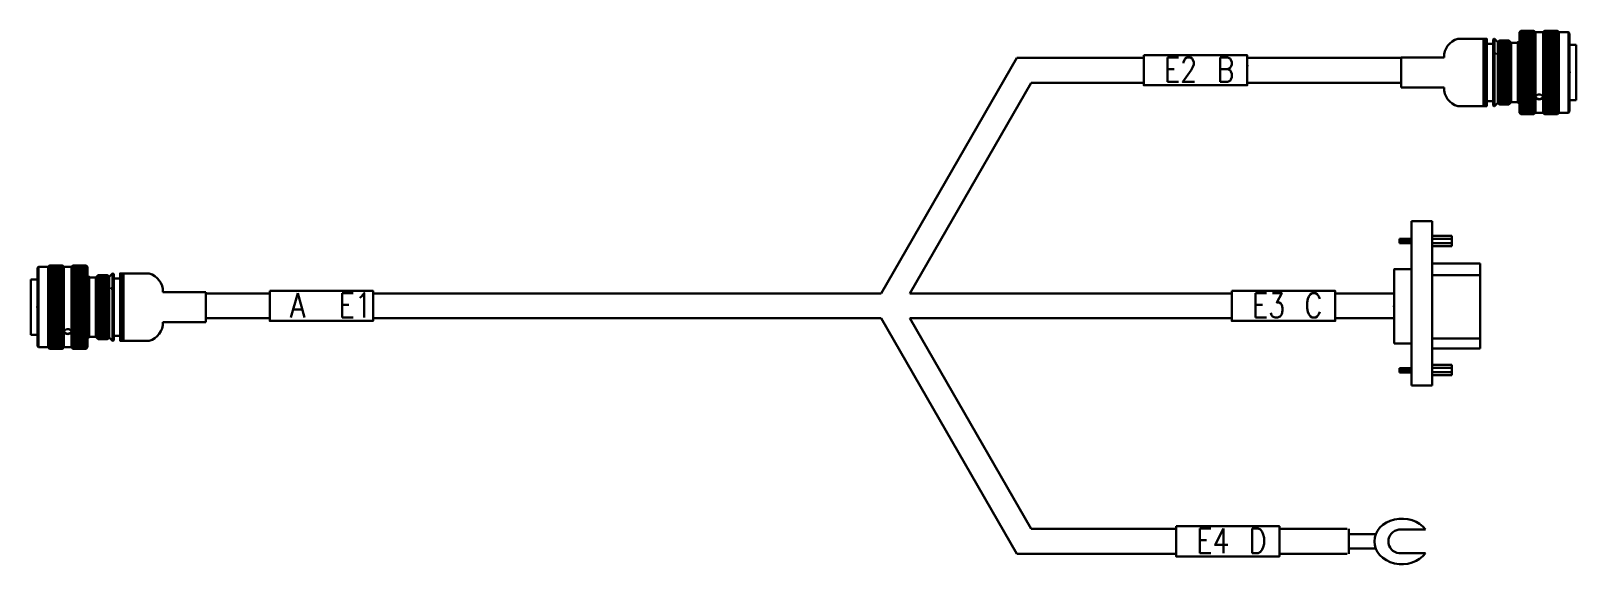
# Model space of a CAD drawing. Header units: inches. Extents: x -3640 to 3889, y -2291 to 954.
# Drawn here: x 995.7 to 1309.6, y 797.8 to 906.4 of the extents above; entities that cross this region are included whole.
import ezdxf

# ---------------------------------------------------------------- set-up
doc = ezdxf.new("R2010")
doc.units = ezdxf.units.IN
doc.header["$MEASUREMENT"] = 0
doc.styles.add('HZ', font='txt', dxfattribs={"width": 0.8, "bigfont": 'HZDX'})

# ---------------------------------------------------------------- blocks, each defined once
blk = doc.blocks.new('dp1f4')
at = {"lineweight": 30}
for p, q in [((-2.53, 3.06), (25.07, 50.87)), ((25.07, 50.87), (50.85, 50.87)), ((71.85, 50.87), (103.2, 50.87)), ((71.85, 50.87), (71.85, 45.8)), ((3.33, 3.06), (28, 45.8)), ((28, 45.8), (50.85, 45.8)), ((71.85, 45.8), (103.2, 45.8)), ((-139.69, 3.06), (-126.69, 3.06)), ((-139.69, 3.06), (-126.69, 3.06)), ((-105.69, 3.06), (-2.53, 3.06)), ((3.33, 3.06), (68.72, 3.06)), ((89.72, 3.06), (101.55, 3.06)), ((-139.69, -2.01), (-126.69, -2.01)), ((-139.69, -2.01), (-126.69, -2.01)), ((-105.69, -2.01), (-2.53, -2.01)), ((-2.53, -2.01), (25.07, -49.82)), ((3.33, -2.01), (68.72, -2.01)), ((3.33, -2.01), (28, -44.75)), ((89.72, -2.01), (101.55, -2.01)), ((28, -44.75), (57.4, -44.75)), ((78.4, -44.22), (78.4, -49.29)), ((78.4, -44.75), (92.16, -44.75)), ((25.07, -49.82), (57.4, -49.82)), ((78.4, -49.82), (92.16, -49.82))]:
    blk.add_line(p, q, dxfattribs=at)
for points in [[(50.85, 51.4), (71.85, 51.4), (71.85, 45.3), (50.85, 45.3)], [(-126.69, 3.57), (-105.69, 3.57), (-105.69, -2.53), (-126.69, -2.53)], [(68.72, 3.57), (89.72, 3.57), (89.72, -2.53), (68.72, -2.53)], [(57.4, -44.22), (78.4, -44.22), (78.4, -50.32), (57.4, -50.32)]]:
    blk.add_lwpolyline(points, close=True, dxfattribs=at)
blk.add_point((71.85, 49.3), dxfattribs=at)
blk.add_point((71.85, 49.3), dxfattribs=at)
blk.add_point((71.85, 49.3), dxfattribs=at)
at = {"lineweight": 20, "style": 'HZ', "width": 0.8}
for s, p in [('E2', (54.99, 45.96)), ('B', (65.64, 45.96)), ('A', (-122.55, -1.87)), ('E1', (-112.65, -1.87)), ('E3', (72.87, -1.87)), ('C', (83.51, -1.87)), ('E4', (61.54, -49.66)), ('D', (72.18, -49.66))]:
    blk.add_text(s, height=5, dxfattribs=at).set_placement(p)
blk = doc.blocks.new('BLOCK-z1')
at = {"lineweight": 30}
h = blk.add_hatch(dxfattribs=at)
h.set_pattern_fill('ANSI37', color=256, scale=3, angle=540, style=0)
h.set_pattern_definition([(315, (-31.73584, 8.43554), (-0.265165, -0.265165), []), (225, (-31.73584, 8.43554), (-0.265165, 0.265165), [])])
h.paths.add_polyline_path([(-31.74, -8.44), (-29.07, -8.44), (-29.07, 8.44), (-31.74, 8.44)])
h = blk.add_hatch(dxfattribs=at)
h.set_pattern_fill('ANSI37', color=256, scale=3, angle=540, style=0)
h.set_pattern_definition([(315, (-26.94783, 8.43554), (-0.265165, -0.265165), []), (225, (-26.94783, 8.43554), (-0.265165, 0.265165), [])])
h.paths.add_polyline_path([(-26.95, -8.44), (-24.28, -8.44), (-24.28, 8.44), (-26.95, 8.44)])
h = blk.add_hatch(dxfattribs=at)
h.set_pattern_fill('ANSI37', color=256, scale=3, angle=540, style=0)
h.set_pattern_definition([(315, (-21.85336, 6.48468), (-0.265165, -0.265165), []), (225, (-21.85336, 6.48468), (-0.265165, 0.265165), [])])
h.paths.add_polyline_path([(-19.92, 6.48), (-21.85, 6.48), (-21.85, -6.48), (-19.92, -6.48)])
h = blk.add_hatch(dxfattribs=at)
h.set_pattern_fill('ANSI37', color=256, scale=3, angle=540, style=0)
h.set_pattern_definition([(315, (-17.36915, 6.82643), (-0.265165, -0.265165), []), (225, (-17.36915, 6.82643), (-0.265165, 0.265165), [])])
h.paths.add_polyline_path([(-17.37, 6.83), (-16.67, 6.83), (-16.67, -6.83), (-17.37, -6.83)])
for p, q in [((-33.97, 8.16), (-34.19, 7.94)), ((-34.19, 7.94), (-34.19, -7.94)), ((-31.74, 8.44), (-32.01, 8.16)), ((-31.74, -8.44), (-31.74, 8.44)), ((-29.07, 8.44), (-28.79, 8.16)), ((-26.95, 8.44), (-27.23, 8.16)), ((-26.95, -8.44), (-26.95, 8.44)), ((-24.28, 8.44), (-24, 8.16)), ((-24, -8.16), (-24, 8.16)), ((-21.85, 6.48), (-22.32, 6.01)), ((-21.85, -6.48), (-21.85, 6.48)), ((-19.92, 6.48), (-19.58, 6.14)), ((-18.9, 6.83), (-19.58, 6.14)), ((-18.9, -6.83), (-18.9, 6.83)), ((-18.9, 6.83), (-18.77, 6.83)), ((-18.77, -6.83), (-18.77, 6.83)), ((-18.77, 6.83), (-18.65, 6.7)), ((-18.65, 6.7), (-18.65, -6.7)), ((-16.67, 6.38), (-16.67, 6.83)), ((-16.67, 6.83), (-11.49, 6.83)), ((-35.5, 5.63), (-34.19, 5.63)), ((-35.5, -5.63), (-35.5, 5.63)), ((-23.66, 6.01), (-23.66, 6.17)), ((-19.58, -6.14), (-19.58, 6.14)), ((-17.37, 1.14), (-17.37, 5.8)), ((-8.68, 3.04), (0, 3.04)), ((0, 3.04), (0, -3.04)), ((-8.68, -3.04), (0, -3.04)), ((-35.5, -5.63), (-34.19, -5.63)), ((-23.66, -6.17), (-23.66, -6.01)), ((-22.32, -6.01), (-21.85, -6.48)), ((-19.58, -6.14), (-19.92, -6.48)), ((-19.58, -6.14), (-18.9, -6.83)), ((-34.19, -7.94), (-33.97, -8.16)), ((-32.01, -8.16), (-31.74, -8.44)), ((-28.79, -8.16), (-29.07, -8.44)), ((-27.23, -8.16), (-26.95, -8.44)), ((-24, -8.16), (-24.28, -8.44)), ((-18.9, -6.83), (-18.77, -6.83)), ((-18.65, -6.7), (-18.77, -6.83)), ((-16.67, -6.83), (-16.67, -6.38)), ((-16.67, -6.83), (-11.49, -6.83))]:
    blk.add_line(p, q, dxfattribs=at)
for points in [[(-33.97, -8.16), (-32.01, -8.16), (-32.01, 8.16), (-33.97, 8.16)], [(-31.74, -8.44), (-29.07, -8.44), (-29.07, 8.44), (-31.74, 8.44)], [(-28.79, -8.16), (-27.23, -8.16), (-27.23, 8.16), (-28.79, 8.16)], [(-26.95, -8.44), (-24.28, -8.44), (-24.28, 8.44), (-26.95, 8.44)], [(-21.85, -6.48), (-19.92, -6.48), (-19.92, 6.48), (-21.85, 6.48)], [(-16.67, -6.83), (-17.37, -6.83), (-17.37, 6.83), (-16.67, 6.83)], [(-23.66, -6.17), (-24, -6.17), (-24, 6.17), (-23.66, 6.17)], [(-22.32, 6.01), (-23.66, 6.01), (-23.66, -6.01), (-22.32, -6.01)], [(-18.65, -5.8), (-17.37, -5.8), (-17.37, 5.8), (-18.65, 5.8)]]:
    blk.add_lwpolyline(points, close=True, dxfattribs=at)
for centre, radius, start, end in [((-12.41, 3.21), 3.73, 357.2437, 75.8038), ((-12.41, -3.21), 3.73, 284.1962, 2.7563), ((-28.01, -5.32), 0.854, 23.7022, 156.2978), ((-28.01, -4.63), 0.854, 203.7022, 336.2978), ((-28.01, -4.45), 0.943, 213.9978, 326.0022)]:
    blk.add_arc(centre, radius, start, end, dxfattribs=at)
at = {"lineweight": 30, "extrusion": (0, 0, -1)}
blk.add_ellipse((-19.09, 3.83), major_axis=(-0.075, -0.107), ratio=0.554803, dxfattribs=at)
at = {"lineweight": 30}
for p in [(-34.19, 0), (-24, 0)]:
    blk.add_point(p, dxfattribs=at)
blk = doc.blocks.new('dp1f4-y1')
at = {"lineweight": 30}
h = blk.add_hatch(dxfattribs=at)
h.set_pattern_fill('ANSI37', color=256, scale=3, angle=540, style=0)
h.set_pattern_definition([(225, (17.36915, 6.82643), (0.265165, -0.265165), []), (315, (17.36915, 6.82643), (0.265165, 0.265165), [])])
h.paths.add_polyline_path([(17.37, 6.83), (16.67, 6.83), (16.67, -6.83), (17.37, -6.83)])
h = blk.add_hatch(dxfattribs=at)
h.set_pattern_fill('ANSI37', color=256, scale=3, angle=540, style=0)
h.set_pattern_definition([(225, (21.85336, 6.48468), (0.265165, -0.265165), []), (315, (21.85336, 6.48468), (0.265165, 0.265165), [])])
h.paths.add_polyline_path([(19.92, -6.48), (21.85, -6.48), (21.85, 6.48), (19.92, 6.48)])
h = blk.add_hatch(dxfattribs=at)
h.set_pattern_fill('ANSI37', color=256, scale=3, angle=540, style=0)
h.set_pattern_definition([(225, (26.94783, 8.43554), (0.265165, -0.265165), []), (315, (26.94783, 8.43554), (0.265165, 0.265165), [])])
h.paths.add_polyline_path([(26.95, 8.44), (24.28, 8.44), (24.28, -8.44), (26.95, -8.44)])
h = blk.add_hatch(dxfattribs=at)
h.set_pattern_fill('ANSI37', color=256, scale=3, angle=540, style=0)
h.set_pattern_definition([(225, (31.73584, 8.43554), (0.265165, -0.265165), []), (315, (31.73584, 8.43554), (0.265165, 0.265165), [])])
h.paths.add_polyline_path([(31.74, 8.44), (29.07, 8.44), (29.07, -8.44), (31.74, -8.44)])
for p, q in [((16.67, 6.83), (11.49, 6.83)), ((16.67, 6.38), (16.67, 6.83)), ((18.77, 6.83), (18.65, 6.7)), ((18.65, 6.7), (18.65, -6.7)), ((18.77, -6.83), (18.77, 6.83)), ((18.9, 6.83), (18.77, 6.83)), ((18.9, 6.83), (19.58, 6.14)), ((18.9, -6.83), (18.9, 6.83)), ((19.92, 6.48), (19.58, 6.14)), ((21.85, 6.48), (22.32, 6.01)), ((21.85, -6.48), (21.85, 6.48)), ((24.28, 8.44), (24, 8.16)), ((24, -8.16), (24, 8.16)), ((26.95, -8.44), (26.95, 8.44)), ((26.95, 8.44), (27.23, 8.16)), ((29.07, 8.44), (28.79, 8.16)), ((31.74, -8.44), (31.74, 8.44)), ((31.74, 8.44), (32.01, 8.16)), ((33.97, 8.16), (34.19, 7.94)), ((34.19, 7.94), (34.19, -7.94)), ((17.37, 1.14), (17.37, 5.8)), ((19.58, -6.14), (19.58, 6.14)), ((23.66, 6.01), (23.66, 6.17)), ((35.5, 5.63), (34.19, 5.63)), ((35.5, -5.63), (35.5, 5.63)), ((0, 3.04), (0, -2.04)), ((0, 3.04), (0, -3.04)), ((0, 3.04), (8.68, 3.04)), ((8.68, -3.04), (0, -3.04)), ((19.58, -6.14), (18.9, -6.83)), ((19.58, -6.14), (19.92, -6.48)), ((22.32, -6.01), (21.85, -6.48)), ((23.66, -6.17), (23.66, -6.01)), ((35.5, -5.63), (34.19, -5.63)), ((16.67, -6.83), (11.49, -6.83)), ((16.67, -6.83), (16.67, -6.38)), ((18.65, -6.7), (18.77, -6.83)), ((18.9, -6.83), (18.77, -6.83)), ((24, -8.16), (24.28, -8.44)), ((27.23, -8.16), (26.95, -8.44)), ((28.79, -8.16), (29.07, -8.44)), ((32.01, -8.16), (31.74, -8.44)), ((34.19, -7.94), (33.97, -8.16))]:
    blk.add_line(p, q, dxfattribs=at)
for points in [[(16.67, -6.83), (17.37, -6.83), (17.37, 6.83), (16.67, 6.83)], [(21.85, -6.48), (19.92, -6.48), (19.92, 6.48), (21.85, 6.48)], [(26.95, -8.44), (24.28, -8.44), (24.28, 8.44), (26.95, 8.44)], [(28.79, -8.16), (27.23, -8.16), (27.23, 8.16), (28.79, 8.16)], [(31.74, -8.44), (29.07, -8.44), (29.07, 8.44), (31.74, 8.44)], [(33.97, -8.16), (32.01, -8.16), (32.01, 8.16), (33.97, 8.16)], [(18.65, -5.8), (17.37, -5.8), (17.37, 5.8), (18.65, 5.8)], [(22.32, 6.01), (23.66, 6.01), (23.66, -6.01), (22.32, -6.01)], [(23.66, -6.17), (24, -6.17), (24, 6.17), (23.66, 6.17)]]:
    blk.add_lwpolyline(points, close=True, dxfattribs=at)
for centre, radius, start, end in [((12.41, 3.21), 3.73, 104.1962, 182.7563), ((12.41, -3.21), 3.73, 177.2437, 255.8038), ((28.01, -5.32), 0.854, 23.7022, 156.2978), ((28.01, -4.63), 0.854, 203.7022, 336.2978), ((28.01, -4.45), 0.943, 213.9978, 326.0022)]:
    blk.add_arc(centre, radius, start, end, dxfattribs=at)
blk.add_ellipse((19.09, 3.83), major_axis=(0.075, -0.107), ratio=0.554803, dxfattribs=at)
for p in [(24, 0), (34.19, 0)]:
    blk.add_point(p, dxfattribs=at)
blk = doc.blocks.new('dp1f4-y2')
at = {"color": 0, "lineweight": 30}
for p, q in [((3.56, -7.53), (3.56, 17.33)), ((3.56, 17.33), (7.75, 17.33)), ((7.75, 17.33), (7.75, -16.05)), ((1.09, 12.82), (1.09, 13.73)), ((1.09, 13.72), (3.56, 13.72)), ((3.56, 12.82), (1.09, 12.82)), ((1.1, 13.72), (1.25, 12.83)), ((1.38, 13.72), (1.54, 12.83)), ((1.69, 13.72), (1.84, 12.82)), ((2.02, 13.72), (2.17, 12.83)), ((2.34, 13.72), (2.49, 12.82)), ((2.67, 13.72), (2.82, 12.82)), ((2.99, 13.72), (3.14, 12.82)), ((3.29, 13.72), (3.45, 12.82)), ((3.56, 13.72), (3.56, 12.82)), ((7.77, 14.32), (11.7, 14.32)), ((7.77, 13.75), (11.69, 13.75)), ((7.77, 12.83), (11.71, 12.83)), ((11.7, 14.32), (11.7, 12.25)), ((11.7, 12.25), (7.78, 12.25)), ((0, 7.53), (0, -7.53)), ((0.07, 7.59), (3.56, 7.59)), ((7.74, 8.69), (17.47, 8.69)), ((7.76, 6.38), (17.47, 6.38)), ((0, -7.53), (3.56, -7.53)), ((3.56, -16.05), (3.56, -7.53)), ((17.47, -8.51), (7.75, -8.51)), ((7.78, -6.53), (17.47, -6.53)), ((1.08, -12.5), (3.56, -12.5)), ((1.08, -13.4), (1.08, -12.5)), ((1.09, -12.5), (1.24, -13.4)), ((1.38, -12.5), (1.53, -13.4)), ((1.53, -12.5), (1.68, -13.4)), ((1.84, -12.5), (2, -13.4)), ((2.18, -12.5), (2.33, -13.4)), ((2.51, -12.5), (2.66, -13.4)), ((2.83, -12.51), (2.98, -13.4)), ((3.15, -12.5), (3.3, -13.4)), ((3.43, -12.5), (3.55, -13.23)), ((3.56, -12.5), (3.56, -13.4)), ((7.76, -11.87), (11.69, -11.87)), ((7.76, -12.43), (11.68, -12.43)), ((11.69, -11.87), (11.69, -13.93)), ((3.56, -13.4), (1.08, -13.4)), ((7.76, -13.36), (11.7, -13.36)), ((11.69, -13.93), (7.77, -13.93)), ((7.75, -16.05), (3.56, -16.05))]:
    blk.add_line(p, q, dxfattribs=at)
at = {"lineweight": 30}
blk.add_line((17.47, 8.69), (17.47, -8.51), dxfattribs=at)
at = {"color": 0}
blk.add_arc((0.06, 7.53), 0.0618, 85.8533, 180.3792, dxfattribs=at)
at = {"lineweight": 30}
blk.add_point((0, 0), dxfattribs=at)
blk = doc.blocks.new('dp1f4-y3')
at = {"lineweight": 30}
for p, q in [((0, 2.54), (0, -2.54)), ((0, 1.5), (5.47, 1.5)), ((15.53, 2.39), (10.16, 2.39)), ((5.43, -1.41), (0, -1.41)), ((15.53, -2.39), (10.16, -2.39))]:
    blk.add_line(p, q, dxfattribs=at)
blk.add_arc((10.4, 0), 2.4, 95.691, 264.309, dxfattribs=at)
blk.add_ellipse((10.75, 0), major_axis=(-5.59, 0), ratio=0.827161, start_param=3.684325, end_param=8.882045, dxfattribs=at)

msp = doc.modelspace()

# ---------------------------------------------------------------- block references
for name, p in [('dp1f4-y1', (1274.05, 897.98)), ('dp1f4', (1170.9, 850.09)), ('dp1f4-y2', (1272.59, 850.49)), ('BLOCK-z1', (1031.2, 850.36)), ('dp1f4-y3', (1263.42, 802.8))]:
    msp.add_blockref(name, p)

doc.saveas('drawing.dxf')
